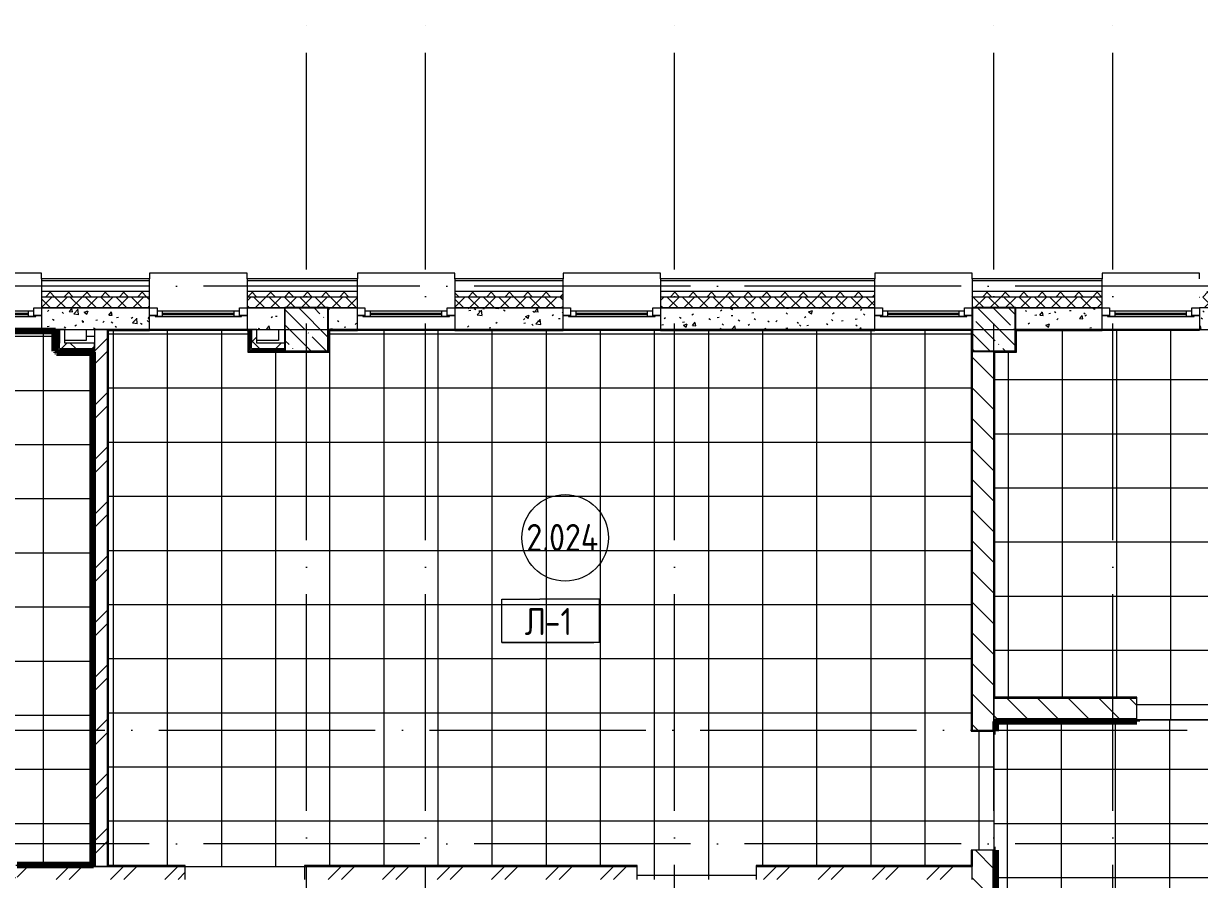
# Model space of a CAD drawing. Header units: millimetres. Extents: x 97 to 214665, y -4577 to 61202.
# Drawn here: x 172683 to 183548, y 53295 to 61202 of the extents above; entities that cross this region are included whole.
import ezdxf

# ---------------------------------------------------------------- set-up
doc = ezdxf.new("R2010")
doc.units = ezdxf.units.MM
doc.linetypes.add('ADSK_Линия сетки', pattern=[2500, 2000, -250, 0, -250])
for name, color, linetype, lineweight in [('A-AREA-____-IDEN', 2, 'Continuous', 20), ('A-FLOR-____-IDEN', 11, 'Continuous', 20), ('A-FLOR-____-OTLN', 192, 'Continuous', 9), ('A-FLOR-____-PATT', 8, 'Continuous', 9), ('A-GLAZ-____-MCUT', 151, 'Continuous', 9), ('A-GLAZ-____-OTLN', 151, 'Continuous', 9), ('A-WALL-____-MCUT', 113, 'Continuous', 9), ('A-WALL-____-PATT', 111, 'Continuous', 9), ('A-WALL-FNSH-MCUT', 113, 'Continuous', 9), ('I-WALL-____-OTLN', 2, 'Continuous', 9), ('S-COLS-____-MCUT', 52, 'Continuous', 9), ('S-COLS-____-OTLN', 52, 'Continuous', 9), ('S-GRID-____-OTLN', 1, 'Continuous', 9)]:
    doc.layers.add(name, color=color, linetype=linetype, lineweight=lineweight)
doc.styles.add('GOST Common', font='GOST_Common.ttf', dxfattribs={"width": 0.9, "height": 250})
pattern_1 = [(135, (0, 0), (-141.42136, -141.42136), [])]
pattern_2 = [(45, (0, 0), (-251.4472, 251.4472), []), (45, (0, 381), (-251.4472, 251.4472), [])]
pattern_3 = [(135, (0, 0), (-142.5612, -142.5612), []), (135, (142.56, 0), (-142.5612, -142.5612), [252.016, -50.403, 3.353, -47.05])]
pattern_4 = [(45, (0, 0), (-141.42136, 141.42136), []), (135, (0, 0), (-141.42136, -141.42136), [])]
pattern_5 = [(50, (0, 0), (364.3679, -31.8783), [38.1, -419.1]), (355, (0, 0), (-70.4859, 382.1133), [30.48, -335.28]), (100.451, (30.36, -2.66), (293.885, 350.2334), [32.38, -356.18]), (46.184, (0, 101.6), (542.1585, -84.0858), [57.15, -628.65]), (96.636, (45.2, 94.6), (474.8049, 494.8554), [48.57, -534.27]), (351.184, (0, 101.6), (474.8102, 494.85), [45.72, -502.92]), (21, (50.8, 76.2), (303.22847, -204.53046), [38.1, -419.1]), (326, (50.8, 76.2), (123.6039, 368.376), [30.48, -335.28]), (71.451, (76.07, 59.16), (426.8341, 163.8427), [32.38, -356.18]), (37.5, (0, 0), (6.17665, 169.11015), [16.764, -314.452, 16.764, -323.596, -336.55]), (37.5, (0, 0), (6.17665, 169.11015), [-671.576, 16.764, -319.786]), (7.5, (0, 0), (133.63888, 200.3615), [16.764, -177.292, 16.764, -306.832, -128.27]), (7.5, (0, 0), (133.63888, 200.3615), [-517.652, 16.764, -111.506]), (327.5, (-113.28, 0), (271.18182, -11.45836), [16.764, -110.236, 16.764, -379.476, -525.78]), (327.5, (-113.28, 0), (271.18182, -11.45836), [-523.24, 16.764, -509.016]), (317.5, (-164.08, 0), (296.2585, 50.85285), [16.764, -148.336, 16.764, -246.38, -373.38]), (317.5, (-164.08, 0), (296.2585, 50.85285), [-428.244, 16.764, -356.616])]

# ---------------------------------------------------------------- blocks, each defined once
blk = doc.blocks.new('Окно_СКБ_1Ст1 - 120_Окно_СКБ_1Ст_900_ОК6Л-29019250-О_АИ_ПП_4_200_Целиком')
at = {"layer": 'A-GLAZ-____-MCUT', "color": 90}
for p, q in [((-450, -195), (-450, -125)), ((-450, -125), (-380, -125)), ((-380, -195), (-450, -195)), ((-380, -195), (-400, -195)), ((-400, -195), (-400, -205)), ((-400, -205), (400, -205)), ((400, -205), (-400, -205)), ((-380, -125), (-380, -195)), ((380, -155), (-380, -155)), ((-380, -155), (-380, -195)), ((-330, -205), (-330, -155)), ((330, -205), (330, -155)), ((380, -195), (380, -125)), ((380, -125), (450, -125)), ((380, -195), (380, -155)), ((450, -195), (380, -195)), ((400, -195), (380, -195)), ((400, -205), (400, -195)), ((450, -125), (450, -195))]:
    blk.add_line(p, q, dxfattribs=at)
at = {"layer": 'A-GLAZ-____-MCUT', "color": 10, "lineweight": 5}
for p, q in [((-330, -175), (330, -175)), ((330, -185), (-330, -185))]:
    blk.add_line(p, q, dxfattribs=at)
at = {"layer": 'A-GLAZ-____-OTLN', "color": 10, "lineweight": 5}
for p, q in [((-450, -195), (-400, -195)), ((400, -195), (450, -195))]:
    blk.add_line(p, q, dxfattribs=at)
blk = doc.blocks.new('WNW_Отлив1 - Отлив_металлический 2-28596055-О_АИ_ПП_4_200_Целиком')
at = {"layer": 'A-GLAZ-____-OTLN', "color": 10, "lineweight": 5}
for p, q in [((450, 320), (-450, 320)), ((-450, 320), (-450, 270)), ((450, 270), (450, 320))]:
    blk.add_line(p, q, dxfattribs=at)
blk = doc.blocks.new('Окно_СКБ_1Ст1 - 120_Окно_СКБ_1Ст_900_ОК6Л-V38-О_АИ_ПП_4_200_Целиком')
at = {"layer": 'A-GLAZ-____-MCUT', "color": 90}
for p, q in [((-450, -195), (-450, -125)), ((-450, -125), (-380, -125)), ((-380, -195), (-450, -195)), ((-380, -195), (-400, -195)), ((-400, -195), (-400, -205)), ((-400, -205), (400, -205)), ((400, -205), (-400, -205)), ((-380, -125), (-380, -195)), ((380, -155), (-380, -155)), ((-380, -155), (-380, -195)), ((-330, -205), (-330, -155)), ((330, -205), (330, -155)), ((380, -195), (380, -125)), ((380, -125), (450, -125)), ((380, -195), (380, -155)), ((450, -195), (380, -195)), ((400, -195), (380, -195)), ((400, -205), (400, -195)), ((450, -125), (450, -195))]:
    blk.add_line(p, q, dxfattribs=at)
at = {"layer": 'A-GLAZ-____-MCUT', "color": 10, "lineweight": 5}
for p, q in [((-330, -175), (330, -175)), ((330, -185), (-330, -185))]:
    blk.add_line(p, q, dxfattribs=at)
at = {"layer": 'A-GLAZ-____-OTLN', "color": 10, "lineweight": 5}
for p, q in [((-450, -195), (-400, -195)), ((400, -195), (450, -195))]:
    blk.add_line(p, q, dxfattribs=at)
blk = doc.blocks.new('0083_СОШ675_АР_R22_rvt-1-О_АИ_ПП_4_200_Целиком')
at = {"layer": 'A-WALL-____-PATT', "lineweight": 5}
h = blk.add_hatch(dxfattribs=at)
h.set_pattern_fill('FP_7', color=10, style=0, pattern_type=2)
h.set_pattern_definition([(135, (0, 0), (-84.85281, -84.85281), []), (225, (0, 0), (84.85281, -84.85281), [])])
h.paths.add_polyline_path([(135475, 58675), (136350, 58675), (136350, 58725), (132380, 58725), (132380, 58675), (134509, 58675)])
h.paths.add_polyline_path([(131480, 58675), (131480, 58725), (130270, 58725), (130270, 58675), (130643, 58675)])
h.paths.add_polyline_path([(128711, 58675), (129370, 58675), (129370, 58725), (128150, 58725), (128150, 58675)])
h.paths.add_polyline_path([(125150, 58675), (125150, 58725), (123950, 58725), (123950, 58675), (124845, 58675)])
h.paths.add_polyline_path([(126050, 58675), (127250, 58675), (127250, 58725), (126050, 58725)])
h.paths.add_polyline_path([(121946, 58675), (123050, 58675), (123050, 58725), (121070, 58725), (121070, 58675)])
h.paths.add_polyline_path([(120170, 58675), (120170, 58725), (119170, 58725), (119170, 58675), (120014, 58675)])
h.paths.add_polyline_path([(118270, 58675), (118270, 58725), (117250, 58725), (117250, 58675), (118081, 58675)])
h.paths.add_polyline_path([(116350, 58675), (116350, 58725), (115350, 58725), (115350, 58675), (116148, 58675)])
h.paths.add_polyline_path([(114215, 58675), (114450, 58675), (114450, 58725), (113840, 58725), (113840, 58675)])
h = blk.add_hatch(dxfattribs=at)
h.set_pattern_fill('FP_21', color=10, style=0, pattern_type=2)
h.set_pattern_definition([(45, (0, 0), (-70.71068, 70.71068), []), (135, (0, 0), (-70.71068, -70.71068), [])])
h.paths.add_polyline_path([(136250, 58575), (136400, 58575), (136400, 58675), (132380, 58675), (132380, 58575), (136230, 58575)])
h.paths.add_polyline_path([(131480, 58575), (131480, 58675), (130270, 58675), (130270, 58575), (130643, 58575)])
h.paths.add_polyline_path([(127250, 58575), (127250, 58675), (126050, 58675), (126050, 58575)])
h.paths.add_polyline_path([(129370, 58575), (129370, 58675), (128150, 58675), (128150, 58575), (128711, 58575)])
h.paths.add_polyline_path([(124845, 58575), (125150, 58575), (125150, 58675), (123950, 58675), (123950, 58575)])
h.paths.add_polyline_path([(121946, 58575), (123050, 58575), (123050, 58675), (121070, 58675), (121070, 58575)])
h.paths.add_polyline_path([(120170, 58575), (120170, 58675), (119170, 58675), (119170, 58575), (120014, 58575)])
h.paths.add_polyline_path([(118270, 58575), (118270, 58675), (117250, 58675), (117250, 58575), (118081, 58575)])
h.paths.add_polyline_path([(114450, 58575), (114450, 58675), (113840, 58675), (113840, 58575), (114215, 58575)])
h.paths.add_polyline_path([(116148, 58575), (116350, 58575), (116350, 58675), (115350, 58675), (115350, 58575)])
h = blk.add_hatch(dxfattribs=at)
h.set_pattern_fill('FP_74', color=10, style=0, pattern_type=2)
h.set_pattern_definition(pattern_5)
h.paths.add_polyline_path([(117598, 58375), (117600, 58375), (117600, 58575), (117250, 58575), (117250, 58375)])
h.paths.add_polyline_path([(115665, 58375), (116350, 58375), (116350, 58575), (115350, 58575), (115350, 58375)])
h.paths.add_polyline_path([(114450, 58375), (114450, 58575), (114250, 58575), (114250, 58375)])
h = blk.add_hatch(dxfattribs=at)
h.set_pattern_fill('FP_74', color=10, style=0, pattern_type=2)
h.set_pattern_definition(pattern_5)
h.paths.add_polyline_path([(123050, 58375), (123050, 58575), (121070, 58575), (121070, 58375), (121946, 58375)])
h.paths.add_polyline_path([(120170, 58375), (120170, 58575), (119170, 58575), (119170, 58375), (120014, 58375)])
h.paths.add_polyline_path([(118000, 58375), (118270, 58375), (118270, 58575), (118000, 58575), (118000, 58462)])
h = blk.add_hatch(dxfattribs=at)
h.set_pattern_fill('FP_74', color=10, style=0, pattern_type=2)
h.set_pattern_definition(pattern_5)
h.paths.add_polyline_path([(128970, 58375), (128970, 58575), (128150, 58575), (128150, 58375), (128711, 58375)])
h.paths.add_polyline_path([(127250, 58375), (127250, 58575), (126050, 58575), (126050, 58375)])
h.paths.add_polyline_path([(125150, 58375), (125150, 58575), (124350, 58575), (124350, 58375), (124845, 58375)])
h = blk.add_hatch(dxfattribs=at)
h.set_pattern_fill('FP_11', color=10, style=0, pattern_type=2)
h.set_pattern_definition(pattern_2)
h.paths.add_polyline_path([(115961, 53415), (115961, 58375), (115841, 58375), (115841, 53415)])
h = blk.add_hatch(dxfattribs=at)
h.set_pattern_fill('FP_20', color=252, style=0, pattern_type=2)
h.set_pattern_definition(pattern_4)
h.paths.add_polyline_path([(117292, 58250), (117342, 58250), (117342, 58375), (117292, 58375)])
h = blk.add_hatch(dxfattribs=at)
h.set_pattern_fill('FP_20', color=252, style=0, pattern_type=2)
h.set_pattern_definition(pattern_4)
h.paths.add_polyline_path([(115841, 58200), (115841, 58250), (115517, 58250), (115517, 58200), (115665, 58200)])
h = blk.add_hatch(dxfattribs=at)
h.set_pattern_fill('FP_20', color=252, style=0, pattern_type=2)
h.set_pattern_definition(pattern_4)
h.paths.add_polyline_path([(117292, 58200), (117600, 58200), (117600, 58250), (117292, 58250)])
h = blk.add_hatch(dxfattribs=at)
h.set_pattern_fill('FP_8', color=10, style=0, pattern_type=2)
h.set_pattern_definition(pattern_1)
h.paths.add_polyline_path([(123950, 49250), (124150, 49250), (124150, 51475), (123950, 51475), (123950, 50510)])
h.paths.add_polyline_path([(123950, 51875), (124150, 51875), (124150, 53565), (123950, 53565), (123950, 51956)])
h.paths.add_polyline_path([(124150, 54665), (124150, 58175), (123950, 58175), (123950, 54665)])
h = blk.add_hatch(dxfattribs=at)
h.set_pattern_fill('FP_8', color=10, style=0, pattern_type=2)
h.set_pattern_definition(pattern_1)
h.paths.add_polyline_path([(126921, 54770), (127121, 54770), (127121, 54965), (127116, 54965), (127116, 54970), (126571, 54970), (126571, 54770)])
h.paths.add_polyline_path([(125471, 54770), (125471, 54970), (124150, 54970), (124150, 54770)])
h = blk.add_hatch(dxfattribs=at)
h.set_pattern_fill('FP_11', color=10, style=0, pattern_type=2)
h.set_pattern_definition(pattern_2)
h.paths.add_polyline_path([(115245, 49250), (115245, 53415), (115125, 53415), (115125, 49250), (115182, 49250)])
h = blk.add_hatch(dxfattribs=at)
h.set_pattern_fill('FP_11', color=10, style=0, pattern_type=2)
h.set_pattern_definition(pattern_2)
h.paths.add_polyline_path([(123879, 53295), (123950, 53295), (123950, 53415), (121955, 53415), (121955, 53295)])
h.paths.add_polyline_path([(118000, 53295), (120855, 53295), (120855, 53415), (117780, 53415), (117780, 53295), (117880, 53295)])
h.paths.add_polyline_path([(116680, 53295), (116680, 53415), (115245, 53415), (115245, 53295), (116148, 53295)])
at = {"layer": 'S-COLS-____-OTLN', "lineweight": 5}
h = blk.add_hatch(dxfattribs=at)
h.set_pattern_fill('FP_31', color=256, style=0, pattern_type=2)
h.set_pattern_definition(pattern_3)
h.paths.add_polyline_path([(117600, 58175), (117995, 58175), (117995, 58180), (118000, 58180), (118000, 58575), (117600, 58575), (117600, 58375)])
h = blk.add_hatch(dxfattribs=at)
h.set_pattern_fill('FP_31', color=256, style=0, pattern_type=2)
h.set_pattern_definition(pattern_3)
h.paths.add_polyline_path([(123950, 58175), (124345, 58175), (124345, 58180), (124350, 58180), (124350, 58575), (123950, 58575), (123950, 58462)])
at = {"layer": 'A-FLOR-____-OTLN', "color": 90}
for p, q in [((117542, 58375), (117542, 58275)), ((117542, 58275), (117342, 58275))]:
    blk.add_line(p, q, dxfattribs=at)
at = {"layer": 'A-WALL-____-MCUT', "color": 90}
for p, q in [((115350, 58825), (115350, 58725)), ((116350, 58725), (116350, 58825)), ((117250, 58825), (117250, 58725)), ((118270, 58725), (118270, 58825)), ((119170, 58825), (119170, 58725)), ((120170, 58725), (120170, 58825)), ((121070, 58825), (121070, 58725)), ((123050, 58725), (123050, 58825)), ((123950, 58825), (123950, 58725)), ((125150, 58725), (125150, 58825)), ((115350, 58675), (115350, 58575)), ((116350, 58575), (116350, 58675)), ((117250, 58675), (117250, 58575)), ((118270, 58575), (118270, 58675)), ((119170, 58675), (119170, 58575)), ((120170, 58575), (120170, 58675)), ((121070, 58675), (121070, 58575)), ((123050, 58575), (123050, 58675)), ((123950, 58675), (123950, 58575)), ((125150, 58575), (125150, 58675)), ((115350, 58575), (116350, 58575)), ((117250, 58575), (118270, 58575)), ((119170, 58575), (120170, 58575)), ((121070, 58575), (123050, 58575)), ((123950, 58575), (125150, 58575))]:
    blk.add_line(p, q, dxfattribs=at)
at = {"layer": 'A-WALL-____-MCUT', "color": 10, "lineweight": 5}
for p, q in [((116350, 58825), (115350, 58825)), ((118270, 58825), (117250, 58825)), ((120170, 58825), (119170, 58825)), ((123050, 58825), (121070, 58825)), ((125150, 58825), (123950, 58825)), ((117600, 58375), (117600, 58575)), ((115504, 58375), (115504, 58250)), ((117279, 58375), (117279, 58250)), ((115504, 58200), (115504, 58250)), ((117279, 58200), (117279, 58250)), ((115504, 58187), (115504, 58200)), ((115504, 58187), (115841, 58187)), ((117279, 58187), (117279, 58200)), ((117279, 58187), (117600, 58187)), ((123950, 53295), (123950, 53415))]:
    blk.add_line(p, q, dxfattribs=at)
at = {"layer": 'A-WALL-____-MCUT', "color": 50, "lineweight": 13}
for p, q in [((115350, 58725), (115350, 58675)), ((116350, 58725), (115350, 58725)), ((116350, 58675), (115350, 58675)), ((116350, 58675), (116350, 58725)), ((117250, 58725), (117250, 58675)), ((118270, 58725), (117250, 58725)), ((118270, 58675), (117250, 58675)), ((118270, 58675), (118270, 58725)), ((119170, 58725), (119170, 58675)), ((120170, 58725), (119170, 58725)), ((120170, 58675), (119170, 58675)), ((120170, 58675), (120170, 58725)), ((121070, 58725), (121070, 58675)), ((123050, 58725), (121070, 58725)), ((123050, 58675), (121070, 58675)), ((123050, 58675), (123050, 58725)), ((123950, 58725), (123950, 58675)), ((125150, 58725), (123950, 58725)), ((125150, 58675), (123950, 58675)), ((125150, 58675), (125150, 58725)), ((116350, 58575), (115350, 58575)), ((115350, 58575), (115350, 58375)), ((116350, 58375), (116350, 58575)), ((117600, 58575), (117250, 58575)), ((117250, 58575), (117250, 58375)), ((118270, 58575), (118000, 58575)), ((118000, 58575), (118000, 58375)), ((118270, 58375), (118270, 58575)), ((120170, 58575), (119170, 58575)), ((119170, 58575), (119170, 58375)), ((120170, 58375), (120170, 58575)), ((123050, 58575), (121070, 58575)), ((121070, 58575), (121070, 58375)), ((123050, 58375), (123050, 58575)), ((125150, 58575), (124350, 58575)), ((124350, 58575), (124350, 58375)), ((125150, 58375), (125150, 58575)), ((127250, 58575), (126050, 58575)), ((126050, 58575), (126050, 58375)), ((115350, 58375), (116350, 58375)), ((115567, 58375), (115517, 58375)), ((115517, 58375), (115517, 58250)), ((115567, 58250), (115567, 58375)), ((115961, 58375), (115841, 58375)), ((115841, 58375), (115841, 53415)), ((115961, 53415), (115961, 58375)), ((117250, 58375), (117600, 58375)), ((117342, 58375), (117292, 58375)), ((117292, 58375), (117292, 58250)), ((117342, 58250), (117342, 58375)), ((118000, 58375), (118270, 58375)), ((119170, 58375), (120170, 58375)), ((121070, 58375), (123050, 58375)), ((124350, 58375), (125150, 58375)), ((126050, 58375), (127250, 58375)), ((115517, 58200), (115517, 58250)), ((115841, 58250), (115567, 58250)), ((115841, 58200), (115841, 58250)), ((117292, 58200), (117292, 58250)), ((117600, 58250), (117342, 58250)), ((117600, 58200), (117600, 58250)), ((115517, 58200), (115841, 58200)), ((117292, 58200), (117600, 58200)), ((124150, 58175), (123950, 58175)), ((123950, 58175), (123950, 54665)), ((124150, 54665), (124150, 58175)), ((125471, 54970), (124150, 54970)), ((124150, 54970), (124150, 54770)), ((125471, 54770), (125471, 54970)), ((124150, 54770), (125471, 54770)), ((123950, 54665), (124150, 54665)), ((124150, 53565), (123950, 53565)), ((123950, 53565), (123950, 53415)), ((124150, 51875), (124150, 53565)), ((115245, 53415), (115125, 53415)), ((116680, 53415), (115245, 53415)), ((115841, 53415), (115961, 53415)), ((116680, 53295), (116680, 53415)), ((120855, 53415), (117780, 53415)), ((117780, 53415), (117780, 53295)), ((120855, 53295), (120855, 53415)), ((123950, 53415), (121955, 53415)), ((121955, 53415), (121955, 53295))]:
    blk.add_line(p, q, dxfattribs=at)
at = {"layer": 'A-WALL-FNSH-MCUT', "color": 90}
for p, q in [((116350, 58845), (115350, 58845)), ((115350, 58845), (115350, 58825)), ((116350, 58825), (116350, 58845)), ((118270, 58845), (117250, 58845)), ((117250, 58845), (117250, 58825)), ((118270, 58825), (118270, 58845)), ((120170, 58845), (119170, 58845)), ((119170, 58845), (119170, 58825)), ((120170, 58825), (120170, 58845)), ((123050, 58845), (121070, 58845)), ((121070, 58845), (121070, 58825)), ((123050, 58825), (123050, 58845)), ((125150, 58845), (123950, 58845)), ((123950, 58845), (123950, 58825)), ((125150, 58825), (125150, 58845)), ((115504, 58375), (115492, 58375)), ((115492, 58375), (115492, 58250)), ((115517, 58375), (115504, 58375)), ((117279, 58375), (117267, 58375)), ((117267, 58375), (117267, 58250)), ((117292, 58375), (117279, 58375)), ((115492, 58250), (115492, 58200)), ((117267, 58250), (117267, 58200)), ((115492, 58200), (115492, 58187)), ((115492, 58187), (115492, 58175)), ((115492, 58175), (115841, 58175)), ((115841, 58187), (115841, 58200)), ((115841, 58175), (115841, 58187)), ((117267, 58200), (117267, 58187)), ((117267, 58187), (117267, 58180)), ((117272, 58175), (117600, 58175)), ((117600, 58187), (117600, 58200)), ((117600, 58175), (117600, 58187))]:
    blk.add_line(p, q, dxfattribs=at)
at = {"layer": 'I-WALL-____-OTLN', "color": 90}
for p, q in [((115350, 58375), (114450, 58375)), ((117250, 58375), (116350, 58375)), ((119170, 58375), (118270, 58375)), ((121070, 58375), (120170, 58375)), ((123950, 58375), (123050, 58375)), ((126050, 58375), (125150, 58375))]:
    blk.add_line(p, q, dxfattribs=at)
at = {"layer": 'S-COLS-____-MCUT', "color": 130, "lineweight": 25}
for p, q in [((118000, 58575), (117600, 58575)), ((118000, 58180), (118000, 58575)), ((124350, 58575), (123950, 58575)), ((123950, 58575), (123950, 58175)), ((124350, 58180), (124350, 58575)), ((117600, 58375), (117600, 58175)), ((117600, 58175), (117995, 58175)), ((123950, 58175), (124345, 58175))]:
    blk.add_line(p, q, dxfattribs=at)
at = {"layer": 'S-COLS-____-OTLN', "color": 90}
blk.add_line((117600, 58575), (117600, 58375), dxfattribs=at)
at = {"layer": 'A-GLAZ-____-OTLN', "color": 90, "lineweight": 9}
for name, p in [('WNW_Отлив1 - Отлив_металлический 2-28596055-О_АИ_ПП_4_200_Целиком', (114900, 58575)), ('WNW_Отлив1 - Отлив_металлический 2-28596055-О_АИ_ПП_4_200_Целиком', (116800, 58575)), ('WNW_Отлив1 - Отлив_металлический 2-28596055-О_АИ_ПП_4_200_Целиком', (118720, 58575)), ('WNW_Отлив1 - Отлив_металлический 2-28596055-О_АИ_ПП_4_200_Целиком', (120620, 58575)), ('WNW_Отлив1 - Отлив_металлический 2-28596055-О_АИ_ПП_4_200_Целиком', (123500, 58575)), ('WNW_Отлив1 - Отлив_металлический 2-28596055-О_АИ_ПП_4_200_Целиком', (125600, 58575)), ('Окно_СКБ_1Ст1 - 120_Окно_СКБ_1Ст_900_ОК6Л-29019250-О_АИ_ПП_4_200_Целиком', (114900, 58700)), ('Окно_СКБ_1Ст1 - 120_Окно_СКБ_1Ст_900_ОК6Л-29019250-О_АИ_ПП_4_200_Целиком', (116800, 58700)), ('Окно_СКБ_1Ст1 - 120_Окно_СКБ_1Ст_900_ОК6Л-29019250-О_АИ_ПП_4_200_Целиком', (118720, 58700)), ('Окно_СКБ_1Ст1 - 120_Окно_СКБ_1Ст_900_ОК6Л-29019250-О_АИ_ПП_4_200_Целиком', (120620, 58700)), ('Окно_СКБ_1Ст1 - 120_Окно_СКБ_1Ст_900_ОК6Л-29019250-О_АИ_ПП_4_200_Целиком', (123500, 58700)), ('Окно_СКБ_1Ст1 - 120_Окно_СКБ_1Ст_900_ОК6Л-V38-О_АИ_ПП_4_200_Целиком', (125600, 58700))]:
    blk.add_blockref(name, p, dxfattribs=at)
blk = doc.blocks.new('BSC_Колонна _Прямоугольная - ПР-1_Профиль торцевой для плитки-3477160-О_АИ_ПП_4_200_Целиком')
at = {"layer": 'S-COLS-____-MCUT'}
for p, q in [((5, 5), (-5, 5)), ((-5, 5), (-5, -5)), ((5, -5), (5, 5)), ((-5, -5), (5, -5))]:
    blk.add_line(p, q, dxfattribs=at)
blk = doc.blocks.new('ADSK_Марка_Перекрытие - Типоразмер_ADSK_Марка-158127-О_АИ_ПП_4_200_Целиком')
at = {"layer": 'A-FLOR-____-IDEN'}
for p, q in [((-4.5, 4), (-1, 4)), ((-4.5, 0), (-4.5, 4)), ((4.5, 4), (-1, 4)), ((4.5, 0), (4.5, 4)), ((4.5, 0), (-4.5, 0)), ((-4.5, 0), (4, 0))]:
    blk.add_line(p, q, dxfattribs=at)
blk = doc.blocks.new('ADSK_Марка_Помещение_ОдноЗначение - Номер-159740-О_АИ_ПП_4_200_Целиком')
at = {"layer": 'A-AREA-____-IDEN'}
blk.add_circle((0, 0), 4, dxfattribs=at)

msp = doc.modelspace()

# ---------------------------------------------------------------- hatches: boundary and pattern name
at = {"layer": 'A-FLOR-____-PATT'}
h = msp.add_hatch(dxfattribs=at)
h.set_pattern_fill('FP_208', color=256, style=0, pattern_type=2)
h.set_pattern_definition([(270, (169868.6, 53812.5), (500, 3e-14), []), (0, (169868.6, 53812.5), (0, 500), [])])
h.paths.add_polyline_path([(168283.16026, 49265.000586), (168283.16026, 51795), (168288.16026, 51796.153846), (168288.16026, 51805), (168298.16026, 51805), (168298.16026, 51810), (170883.114412, 51810), (170883.114412, 51874.999414), (170888.114412, 51874.999414), (170888.114412, 51884.999414), (170898.114412, 51884.999414), (170899.066756, 51889.999414), (171298.114412, 51889.999414), (171297.161994, 58159.999414), (170898.114412, 58159.999414), (170898.114412, 58164.999414), (170888.114412, 58164.999414), (170888.114412, 58174.999414), (170883.114412, 58175.051932), (170883.114412, 58359.821), (169588.114412, 58359.821), (169588.114412, 58179.587331), (169583.114412, 58179.552709), (169583.114412, 58169.587331), (169573.114412, 58169.587331), (169573.114412, 58164.587331), (169223.114412, 58164.587331), (169223.114412, 58169.587331), (169213.114412, 58169.855542), (169213.114412, 58179.587331), (169208.114412, 58179.954104), (169208.114412, 58360.000586), (167373.185244, 58360.000586), (167373.185244, 58224.820999), (166773.185244, 58224.820999), (166773.185244, 58360.000586), (166613.11446, 58360.000586), (166612.709603, 57674.999487), (166598.117904, 57674.999414), (166598.116151, 57624.999414), (166398.121121, 57624.999414), (166398.121121, 55624.999414), (166598.121121, 55624.999414), (166598.160222, 55574.999414), (166613.128461, 55574.999489), (166613.160185, 49265.000586), (167848.192544, 49265.000586)])
h.paths.add_polyline_path([(172608.114412, 51810), (172608.114412, 53414.999414), (172613.114412, 53414.999414), (172613.114412, 53424.999414), (172623.114412, 53424.999414), (172623.20758, 53429.999414), (173324.113916, 53429.999414), (173324.113916, 58159.999414), (172988.09249, 58159.999414), (172988.09249, 58164.999414), (172978.09249, 58164.999414), (172978.09249, 58174.999414), (172973.09249, 58174.999414), (172973.09249, 58359.999414), (171763.09249, 58359.999414), (171763.09249, 58174.999414), (171758.09249, 58174.999414), (171758.09249, 58164.999414), (171748.09249, 58164.999414), (171748.09249, 58159.999414), (171348.09249, 58159.999414), (171348.114412, 51889.999414), (171748.09249, 51889.999414), (171748.114412, 51884.999414), (171758.09249, 51884.999414), (171758.09249, 51874.999414), (171763.09249, 51875), (171763.09249, 51810), (172459.0466, 51810)])
h.paths.add_polyline_path([(172988.09249, 58174.999414), (172990.022244, 58174.999414), (172990.022244, 58374.999414), (172988.09249, 58374.999414), (172988.09249, 58187.499414)])
h.paths.add_polyline_path([(173339.113916, 58249.999414), (173339.113471, 58374.999414), (173263.114412, 58374.999414), (173263.114412, 58275.000586), (173065.022244, 58274.990194), (173065.022244, 58249.999414), (173324.113916, 58249.999414)])
h = msp.add_hatch(dxfattribs=at)
h.set_pattern_fill('FP_185', color=256, style=0, pattern_type=2)
h.set_pattern_definition([(0, (177513.6, 55835), (0, 500), []), (90, (177513.6, 55835), (-500, 3e-14), [])])
h.paths.add_polyline_path([(179453.114412, 53294.999941), (179453.114412, 53424.999414), (181438.09249, 53424.999414), (181438.09249, 53565.000586), (181448.09249, 53564.999502), (181448.113916, 53565.001113), (181648.113916, 53565.001113), (181648.113821, 54665.000586), (181448.113916, 54665.000586), (181448.09249, 54665.000586), (181438.09249, 54665.000586), (181438.09249, 58364.999414), (175508.09249, 58364.999414), (175508.09249, 58164.999414), (174754.989418, 58164.999414), (174754.989418, 58364.999473), (173469.113916, 58364.999473), (173469.113916, 53424.999414), (174178.114998, 53424.999414), (174178.121301, 53414.999941), (175278.114998, 53414.999941), (175278.114998, 53424.999414), (178353.114412, 53424.999414), (178353.264365, 53294.999941), (179444.43109, 53294.999941)])
h = msp.add_hatch(dxfattribs=at)
h.set_pattern_fill('FP_187', color=256, style=0, pattern_type=2)
h.set_pattern_definition([(0, (187783.1, 55412.5), (0, 500), []), (90, (187783.1, 55412.5), (-500, 3e-14), [])])
h.paths.add_polyline_path([(187838.093662, 52459.999414), (187838.093662, 56174.999414), (188478.114412, 56174.999414), (188478.114412, 56165.001699), (189578.114412, 56165.001699), (189578.114412, 56174.999414), (190890.114412, 56174.999414), (190890.114412, 56165.001699), (191990.114412, 56165.001699), (191990.114412, 56174.999414), (193986.614412, 56174.999414), (193986.614412, 58364.999414), (192673.114412, 58364.999414), (192673.114412, 58164.999414), (192303.114412, 58164.999414), (192303.114412, 58364.999414), (191088.09249, 58364.999414), (191088.09249, 58164.999414), (190668.09249, 58164.999414), (190668.09249, 58365.000586), (188518.114412, 58365.000586), (188518.114412, 58164.999414), (188148.114412, 58164.999414), (188148.114412, 58365.000586), (186878.09249, 58365.000586), (186878.09249, 58164.999414), (186123.114412, 58164.999414), (186123.114412, 58364.999414), (181858.09249, 58364.999414), (181858.09249, 58164.999414), (181658.113916, 58164.999414), (181658.113916, 54980.000586), (182968.859452, 54980.000586), (182968.928275, 54770.001113), (184068.859452, 54770.001113), (184068.859452, 54980.000586), (184629.093076, 54980.000586), (184629.093076, 52459.999414), (187835.280849, 52459.999414)])
h = msp.add_hatch(dxfattribs=at)
h.set_pattern_fill('FP_210', color=256, style=0, pattern_type=2)
h.set_pattern_definition([(270, (182273.14, 45312.5), (500, 3e-14), []), (0, (182273.14, 45312.5), (0, 500), [])])
h.paths.add_polyline_path([(173646.311817, 35775), (175093.714412, 35775), (175093.714412, 35790), (175873.138924, 35790), (175873.138924, 36424.940333), (175878.138924, 36424.940333), (175878.138924, 36434.940333), (175888.138924, 36434.940333), (175888.138924, 36439.940333), (176183.114412, 36439.940333), (176183.114412, 45325), (176188.114412, 45325.898819), (176188.114412, 45335), (176198.114412, 45335), (176198.139735, 45340), (176598.103451, 45340), (176598.114412, 45325), (181948.103451, 45325), (181948.103451, 45340), (182458.09249, 45340), (182458.09249, 45325), (187948.09249, 45325), (187948.09249, 45340), (188458.114412, 45340), (188458.114412, 45325), (191893.114412, 45325), (191893.114412, 46064.957463), (191933.114412, 46064.957463), (191933.114412, 45325), (193653.09249, 45325), (193653.09249, 46064.957463), (193693.09249, 46064.957463), (193693.09249, 45325), (193798.114412, 45325.275327), (193798.114412, 45340), (197733.114412, 45340), (197733.114412, 45814.999414), (197948.114412, 45814.999414), (197948.114412, 48014.999414), (197733.114412, 48014.999414), (197733.114412, 48470.500586), (196478.114412, 48470.500586), (196478.114412, 48485.500586), (195808.114412, 48485.500586), (195808.114412, 48470.500586), (195298.114412, 48470.500586), (195298.114412, 48485.500586), (194628.114412, 48485.500586), (194628.114412, 48470.500586), (193998.09249, 48470.500586), (193998.09249, 48475.500586), (193988.09249, 48475.500586), (193988.09249, 48485.500586), (193983.09249, 48485.857717), (193983.09249, 49032.499414), (191600.496297, 49032.499414), (191600.496297, 49047.499414), (191575.496297, 49047.499414), (191575.496297, 49247.499414), (190525.496297, 49247.499414), (190525.496297, 49047.499414), (190500.496297, 49047.499414), (190500.496297, 49032.499414), (188812.239102, 49032.499414), (188812.239102, 49047.499414), (187712.239102, 49047.499414), (187712.239102, 49032.499414), (186648.093662, 49032.499414), (186648.093662, 49247.499414), (185548.093662, 49247.499414), (185548.093662, 49032.499414), (184419.093076, 49032.499414), (184418.483784, 49037.499414), (184409.093076, 49037.499414), (184409.093076, 49047.499414), (184404.093076, 49047.512953), (184404.093076, 54755.000586), (184068.859452, 54755.000586), (184068.859452, 54770.000586), (182968.859452, 54770.000586), (182968.859452, 54755.000586), (181663.113916, 54755.000586), (181663.113916, 54665.000586), (181648.113916, 54665.000586), (181648.113916, 53565.000586), (181663.113916, 53565.000586), (181663.113916, 51889.999414), (181848.09249, 51889.999414), (181848.09249, 51884.999414), (181858.09249, 51884.999414), (181858.09249, 51874.999414), (181863.09249, 51874.999414), (181863.09249, 51475), (181858.09249, 51474.999414), (181858.09249, 51464.999414), (181848.09249, 51464.999414), (181848.09249, 51459.999414), (181663.113916, 51459.999414), (181663.113916, 49050.000586), (181658.113916, 49049.99156), (181658.113916, 49040.000586), (181648.113916, 49040.000586), (181648.113916, 49035.000586), (178105.383412, 49035.000586), (178105.383412, 49030.000586), (177603.733412, 49030.000586), (177603.733412, 49035.000586), (171833.536259, 49035.000586), (171833.536259, 49050.000586), (171758.536259, 49050.000586), (171758.536259, 49250.000586), (171488.114412, 49250.000586), (171488.114412, 49050.000586), (171348.09249, 49050.000586), (171348.114412, 45739.999414), (171748.09249, 45739.999414), (171748.123972, 45734.999414), (171758.09249, 45734.999414), (171758.09249, 45724.999414), (171763.09249, 45724.999414), (171763.09249, 45324.97645), (171758.09249, 45324.97637), (171758.09249, 45314.97637), (171748.09249, 45314.97637), (171748.09249, 45309.97637), (171348.09249, 45309.97637), (171348.114412, 40185), (171758.09249, 40185), (171758.09249, 39764.999414), (171348.09249, 39764.999414), (171348.114412, 35990), (171748.138924, 35990), (171748.138924, 35985), (171758.138924, 35985), (171758.138924, 35975), (171763.138924, 35974.274211), (171763.138924, 35790), (172993.714412, 35790), (172993.714412, 35775)])
h.paths.add_polyline_path([(170883.114412, 35790), (170883.114412, 35974.999414), (170888.114412, 35975), (170888.114412, 35985), (170898.114412, 35985), (170898.114412, 35990), (171298.114412, 35990), (171298.114412, 39764.999414), (170888.114412, 39764.999414), (170888.114412, 40185), (171298.114412, 40185), (171298.114412, 45309.97637), (170898.114412, 45309.97637), (170898.114412, 45314.97637), (170888.114412, 45314.97637), (170888.114412, 45324.97637), (170883.114412, 45324.999414), (170883.114412, 45724.999414), (170888.114412, 45724.999414), (170888.114412, 45734.999414), (170898.114412, 45734.999414), (170898.114412, 45739.999414), (171298.114412, 45739.999414), (171298.114412, 49050.000586), (170733.536259, 49050.000586), (170733.536259, 49035.000586), (166613.16026, 49035.000586), (166613.16026, 48224.999414), (166598.16026, 48224.999414), (166598.16026, 46024.999414), (166613.16026, 46024.999414), (166613.16026, 39775), (166608.16026, 39775), (166608.16026, 39765), (166598.16026, 39765), (166598.114412, 39760), (166533.16026, 39760), (166533.16026, 39615), (166318.16026, 39615), (166318.16026, 36915), (166533.16026, 36915), (166533.16026, 36760.075144), (168088.114998, 36760.075144), (168088.114998, 36755.075144), (168098.114998, 36755.075144), (168098.114998, 36745.075144), (168103.114998, 36744.930445), (168103.114998, 35790), (169780.898969, 35790)])
at = {"layer": 'A-WALL-____-PATT'}
h = msp.add_hatch(color=7, dxfattribs=at)
h.paths.add_polyline_path([(172988.09249, 58364.999414), (172988.09249, 58374.999414), (172848.114412, 58374.999414), (172848.114412, 58364.999414), (172978.09249, 58364.999414)])
h.paths.add_polyline_path([(171948.114412, 58364.999414), (171948.114412, 58374.999414), (171758.09249, 58374.999414), (171758.09249, 58364.999414)])
for points in [[(172988.09249, 58164.999414), (172988.09249, 58364.999414), (172978.09249, 58364.999414), (172978.09249, 58164.999414)], [(173469.113916, 53424.999414), (173469.113916, 58364.999473), (173459.113916, 58364.999473), (173459.113916, 53424.999414)], [(174764.989418, 58164.999414), (174764.989418, 58169.999414), (174759.989418, 58169.999414), (174759.989418, 58179.999414), (174764.989418, 58179.999414), (174764.989418, 58364.999473), (174754.989418, 58364.999473), (174754.989418, 58164.999414), (174759.989418, 58164.999414)], [(175508.09249, 58174.999414), (175508.09249, 58374.999414), (175498.09249, 58374.999414), (175498.355648, 58179.999414), (175503.09249, 58179.999414), (175503.09249, 58174.999414)], [(181858.09249, 58174.999414), (181858.09249, 58374.999414), (181848.09249, 58374.999414), (181848.355648, 58179.999414), (181853.09249, 58179.999414), (181853.09249, 58174.999414)], [(173329.113916, 58164.999414), (173339.113916, 58164.999414), (173339.113916, 58174.999414), (172988.09249, 58174.999414), (172988.09249, 58164.999414), (173163.135211, 58164.999414)], [(173339.113916, 53414.999414), (173339.113916, 58164.999414), (173329.113916, 58164.999414), (173329.113916, 53414.999414)], [(174764.989418, 58164.999414), (175508.09249, 58164.999414), (175508.09249, 58174.999414), (175503.09249, 58174.999414), (175503.09249, 58169.999414), (175493.09249, 58169.999414), (175493.09249, 58174.999414), (174769.989418, 58174.999414), (174769.989418, 58169.999414), (174764.989418, 58169.999414)], [(181648.113916, 58164.999414), (181858.09249, 58164.999414), (181858.09249, 58174.999414), (181853.09249, 58174.999414), (181853.09249, 58169.999414), (181843.09249, 58169.999414), (181843.09249, 58174.999414), (181648.113916, 58174.999414)], [(181658.113916, 54980.000586), (181658.113916, 58164.999414), (181648.113916, 58164.999414), (181648.113916, 54980.000586)], [(172623.114412, 53414.999414), (173329.113916, 53414.999414), (173329.113916, 53424.999414), (172613.114412, 53424.999414), (172613.114412, 53414.999414)]]:
    msp.add_hatch(color=7, dxfattribs=at).paths.add_polyline_path(points)
h = msp.add_hatch(color=7, dxfattribs=at)
h.paths.add_polyline_path([(174754.989418, 58364.999473), (174764.989418, 58364.999473), (174764.989418, 58374.999473), (174748.114412, 58374.999473), (174748.114412, 58364.999473)])
h.paths.add_polyline_path([(173459.113916, 58364.999473), (173848.114412, 58364.999473), (173848.114412, 58374.999473), (173459.113916, 58374.999473)])
h = msp.add_hatch(color=7, dxfattribs=at)
h.paths.add_polyline_path([(180548.09249, 58364.999414), (180548.09249, 58374.999414), (178568.114412, 58374.999414), (178568.114412, 58364.999414), (179444.43109, 58364.999414)])
h.paths.add_polyline_path([(177668.114412, 58364.999414), (177668.114412, 58374.999414), (176668.114998, 58374.999414), (176668.114998, 58364.999414), (177511.724666, 58364.999414)])
h.paths.add_polyline_path([(175768.114998, 58364.999414), (175768.114998, 58374.999414), (175508.09249, 58374.999414), (175508.09249, 58364.999414), (175579.018241, 58364.999414)])
h = msp.add_hatch(color=7, dxfattribs=at)
h.paths.add_polyline_path([(181448.09249, 53414.999414), (181448.09249, 53565.000586), (181438.09249, 53565.000586), (181438.09249, 53414.999414)])
h.paths.add_polyline_path([(181448.09249, 54665.000586), (181448.09249, 58364.999414), (181438.09249, 58364.999414), (181438.09249, 54665.000586)])
h = msp.add_hatch(color=7, dxfattribs=at)
h.paths.add_polyline_path([(186123.114412, 58364.999414), (186133.114412, 58364.999414), (186133.114412, 58374.999414), (185648.114403, 58374.999414), (185648.114403, 58364.999414), (185725.726969, 58364.999414)])
h.paths.add_polyline_path([(183548.113916, 58364.999414), (184748.114403, 58364.999414), (184748.114403, 58374.999414), (183548.113916, 58374.999414)])
h.paths.add_polyline_path([(182343.490726, 58364.999414), (182648.113916, 58364.999414), (182648.113916, 58374.999414), (181858.09249, 58374.999414), (181858.09249, 58364.999414)])
h = msp.add_hatch(color=7, dxfattribs=at)
h.paths.add_polyline_path([(184614.093076, 54970.000586), (184614.093076, 54975.000586), (184619.093076, 54975.000586), (184619.093076, 54980.000586), (184068.859452, 54980.000586), (184068.859452, 54970.000586)])
h.paths.add_polyline_path([(182968.859452, 54970.000586), (182968.859452, 54980.000586), (181648.113916, 54980.000586), (181648.113916, 54970.000586)])
h = msp.add_hatch(color=7, dxfattribs=at)
h.paths.add_polyline_path([(181658.113916, 51884.999414), (181658.113916, 53565.000586), (181648.113916, 53565.000586), (181648.113916, 51884.999414)])
h.paths.add_polyline_path([(181648.113916, 54665.000586), (181658.113916, 54665.000586), (181658.113916, 54770.000586), (181648.113916, 54770.000586)])
h = msp.add_hatch(color=7, dxfattribs=at)
h.paths.add_polyline_path([(184409.093076, 54760.000586), (184419.093076, 54760.000586), (184419.093076, 54770.000586), (184068.859452, 54770.000586), (184068.859452, 54760.000586)])
h.paths.add_polyline_path([(182968.859452, 54760.000586), (182968.859452, 54770.000586), (181658.113916, 54770.000586), (181658.113916, 54760.000586)])
h = msp.add_hatch(color=7, dxfattribs=at)
h.paths.add_polyline_path([(181438.09249, 53414.999414), (181438.09249, 53424.999414), (179453.114412, 53424.999414), (179453.114412, 53414.999414), (181377.137514, 53414.999414)])
h.paths.add_polyline_path([(178353.114412, 53414.999414), (178353.114412, 53424.999414), (175278.114998, 53424.999414), (175278.114998, 53414.999414), (175579.018241, 53414.999414)])
h.paths.add_polyline_path([(173646.311817, 53414.999414), (174178.114998, 53414.999414), (174178.114998, 53424.999414), (173459.113916, 53424.999414), (173459.113916, 53414.999414)])

# ---------------------------------------------------------------- linework, layer by layer
at = {"layer": 'A-FLOR-____-OTLN'}
for p, q in [((173263.114412, 58374.999414), (173263.114412, 58275.000586)), ((173263.114412, 58275.000586), (173065.022244, 58275.000586)), ((182968.859452, 54770.001113), (184068.859452, 54770.001113)), ((184068.859452, 54770.000586), (182968.859452, 54770.000586)), ((181648.113916, 54665.000586), (181648.113916, 53565.000586)), ((174178.114998, 53414.999941), (175278.114998, 53414.999941))]:
    msp.add_line(p, q, dxfattribs=at)
at = {"layer": 'A-WALL-____-MCUT', "color": 7}
for p, q in [((172988.09249, 58374.999414), (172848.114412, 58374.999414)), ((172848.114412, 58374.999414), (172848.114412, 58364.999414)), ((172848.114412, 58364.999414), (172978.09249, 58364.999414)), ((172978.09249, 58364.999414), (172978.09249, 58164.999414)), ((172988.09249, 58174.999414), (172988.09249, 58374.999414)), ((172978.09249, 58164.999414), (173329.113916, 58164.999414)), ((173339.113916, 58174.999414), (172988.09249, 58174.999414)), ((173329.113916, 58164.999414), (173329.113916, 53424.999414)), ((173339.113916, 53414.999414), (173339.113916, 58174.999414)), ((181648.113916, 54770.000586), (181648.113916, 54665.000586)), ((182968.859452, 54770.000586), (181648.113916, 54770.000586)), ((181658.113916, 54665.000586), (181658.113916, 54760.000586)), ((181658.113916, 54760.000586), (182968.859452, 54760.000586)), ((182968.859452, 54760.000586), (182968.859452, 54770.000586)), ((181648.113916, 54665.000586), (181658.113916, 54665.000586)), ((181658.113916, 53565.000586), (181648.113916, 53565.000586)), ((181648.113916, 53565.000586), (181648.113916, 51874.999414)), ((181658.113916, 51884.999414), (181658.113916, 53565.000586)), ((173329.113916, 53424.999414), (172613.114412, 53424.999414)), ((172623.114412, 53414.999414), (173339.113916, 53414.999414))]:
    msp.add_line(p, q, dxfattribs=at)
at = {"layer": 'A-WALL-FNSH-MCUT', "color": 7}
for p, q in [((173848.114412, 58374.999473), (173459.113916, 58374.999473)), ((173459.113916, 58374.999473), (173459.113916, 53414.999414)), ((173469.113916, 58364.999473), (173848.114412, 58364.999473)), ((173469.113916, 53424.999414), (173469.113916, 58364.999473)), ((173848.114412, 58364.999473), (173848.114412, 58374.999473)), ((174764.989418, 58374.999473), (174748.114412, 58374.999473)), ((174748.114412, 58374.999473), (174748.114412, 58364.999473)), ((174748.114412, 58364.999473), (174754.989418, 58364.999473)), ((174754.989418, 58364.999473), (174754.989418, 58164.999414)), ((174764.989418, 58179.999414), (174764.989418, 58374.999473)), ((175498.09249, 58374.999414), (175498.09249, 58179.999414)), ((175768.114998, 58374.999414), (175498.09249, 58374.999414)), ((175508.09249, 58164.999414), (175508.09249, 58364.999414)), ((175508.09249, 58364.999414), (175768.114998, 58364.999414)), ((175768.114998, 58364.999414), (175768.114998, 58374.999414)), ((177668.114412, 58374.999414), (176668.114998, 58374.999414)), ((176668.114998, 58374.999414), (176668.114998, 58364.999414)), ((176668.114998, 58364.999414), (177668.114412, 58364.999414)), ((177668.114412, 58364.999414), (177668.114412, 58374.999414)), ((180548.09249, 58374.999414), (178568.114412, 58374.999414)), ((178568.114412, 58374.999414), (178568.114412, 58364.999414)), ((178568.114412, 58364.999414), (180548.09249, 58364.999414)), ((180548.09249, 58364.999414), (180548.09249, 58374.999414)), ((181438.09249, 58364.999414), (181438.09249, 54665.000586)), ((181448.09249, 58364.999414), (181438.09249, 58364.999414)), ((181448.09249, 54665.000586), (181448.09249, 58364.999414)), ((181848.09249, 58374.999414), (181848.09249, 58179.999414)), ((182648.113916, 58374.999414), (181848.09249, 58374.999414)), ((181858.09249, 58164.999414), (181858.09249, 58364.999414)), ((181858.09249, 58364.999414), (182648.113916, 58364.999414)), ((182648.113916, 58364.999414), (182648.113916, 58374.999414)), ((174754.989418, 58164.999414), (175508.09249, 58164.999414)), ((175493.09249, 58174.999414), (174769.989418, 58174.999414)), ((181843.09249, 58174.999414), (181648.113916, 58174.999414)), ((181648.113916, 58174.999414), (181648.113916, 54970.000586)), ((181658.113916, 58164.999414), (181858.09249, 58164.999414)), ((181658.113916, 54980.000586), (181658.113916, 58164.999414)), ((182968.859452, 54980.000586), (181658.113916, 54980.000586)), ((182968.859452, 54970.000586), (182968.859452, 54980.000586)), ((181648.113916, 54970.000586), (182968.859452, 54970.000586)), ((181438.09249, 54665.000586), (181448.09249, 54665.000586)), ((181438.09249, 53565.000586), (181438.09249, 53424.999414)), ((181448.09249, 53565.000586), (181438.09249, 53565.000586)), ((181448.09249, 53414.999414), (181448.09249, 53565.000586)), ((173459.113916, 53414.999414), (174178.114998, 53414.999414)), ((174178.114998, 53424.999414), (173469.113916, 53424.999414)), ((174178.114998, 53414.999414), (174178.114998, 53424.999414)), ((178353.114412, 53424.999414), (175278.114998, 53424.999414)), ((175278.114998, 53424.999414), (175278.114998, 53414.999414)), ((175278.114998, 53414.999414), (178353.114412, 53414.999414)), ((178353.114412, 53414.999414), (178353.114412, 53424.999414)), ((181438.09249, 53424.999414), (179453.114412, 53424.999414)), ((179453.114412, 53424.999414), (179453.114412, 53414.999414)), ((179453.114412, 53414.999414), (181448.09249, 53414.999414))]:
    msp.add_line(p, q, dxfattribs=at)
at = {"layer": 'I-WALL-____-OTLN', "color": 1, "lineweight": 90}
for p, q in [((172978.09249, 58359.999414), (171758.09249, 58359.999414)), ((172973.09249, 58174.999414), (172973.09249, 58364.999414)), ((172973.09249, 58174.999414), (172978.09249, 58174.999414)), ((172988.09249, 58164.999414), (172988.09249, 58159.999414)), ((173329.113916, 58159.999414), (172988.09249, 58159.999414)), ((173324.113916, 53424.999414), (173324.113916, 58165.146032)), ((172623.114412, 53429.999414), (173329.124465, 53429.999414))]:
    msp.add_line(p, q, dxfattribs=at)
at = {"layer": 'I-WALL-____-OTLN'}
for p, q in [((171948.114412, 58374.999414), (172848.114412, 58374.999414)), ((172848.114412, 58364.999414), (171948.114412, 58364.999414)), ((173848.114412, 58374.999473), (174748.114412, 58374.999473)), ((174748.114412, 58364.999473), (173848.114412, 58364.999473)), ((175768.114998, 58374.999414), (176668.114998, 58374.999414)), ((176668.114998, 58364.999414), (175768.114998, 58364.999414)), ((177668.114412, 58374.999414), (178568.114412, 58374.999414)), ((178568.114412, 58364.999414), (177668.114412, 58364.999414)), ((180548.09249, 58374.999414), (181448.09249, 58374.999414)), ((181438.09249, 58364.999414), (180548.09249, 58364.999414)), ((182648.113916, 58374.999414), (183548.113908, 58374.999414)), ((183548.113916, 58364.999414), (182648.113916, 58364.999414))]:
    msp.add_line(p, q, dxfattribs=at)
at = {"layer": 'I-WALL-____-OTLN', "color": 5, "lineweight": 90}
for p, q in [((182968.859452, 54755.000586), (182968.859452, 54760.000586)), ((181658.113916, 54665.000586), (181663.113916, 54665.000586)), ((181663.113916, 54755.000586), (181663.113916, 54665.000586)), ((182968.859452, 54755.000586), (181663.113916, 54755.000586)), ((181663.113916, 53565.000586), (181658.113916, 53565.000586)), ((181663.113916, 53565.000586), (181663.113916, 51889.999414))]:
    msp.add_line(p, q, dxfattribs=at)
at = {"layer": 'S-GRID-____-OTLN', "linetype": 'ADSK_Линия сетки'}
for p, q in [((175298.114998, -3572.657751), (175298.114998, 61202.00513)), ((176398.115412, -3572.657751), (176398.115412, 61202.00513)), ((178698.115412, -3572.657751), (178698.115412, 61202.00513)), ((181648.114916, -3572.657751), (181648.114916, 61202.00513)), ((182748.115412, -3572.657751), (182748.115412, 61202.00513)), ((213846.668489, 58775.000586), (134415.478766, 58775.000586)), ((53928.563196, 58375.000586), (212576.668489, 58375.000586)), ((53928.563196, 54675.000586), (213846.668489, 54675.000586)), ((213846.668489, 53625.11992), (134415.478766, 53625.11992))]:
    msp.add_line(p, q, dxfattribs=at)

# ---------------------------------------------------------------- block references
at = {"color": 250, "lineweight": 5}
msp.add_blockref('0083_СОШ675_АР_R22_rvt-1-О_АИ_ПП_4_200_Целиком', (57498.114412, 0), dxfattribs=at)
at = {"layer": 'A-AREA-____-IDEN', "xscale": 99.99999999999993, "yscale": 99.99999999999993, "zscale": 99.99999999999993}
msp.add_blockref('ADSK_Марка_Помещение_ОдноЗначение - Номер-159740-О_АИ_ПП_4_200_Целиком', (177687.209825, 56451.304587), dxfattribs=at)
at = {"layer": 'A-FLOR-____-IDEN', "xscale": 99.99999999999993, "yscale": 99.99999999999993, "zscale": 99.99999999999993}
msp.add_blockref('ADSK_Марка_Перекрытие - Типоразмер_ADSK_Марка-158127-О_АИ_ПП_4_200_Целиком', (177553.613916, 55484.947789), dxfattribs=at)
at = {"layer": 'S-COLS-____-OTLN'}
for p in [(174764.989418, 58174.999414), (175498.09249, 58174.999414), (181848.09249, 58174.999414)]:
    msp.add_blockref('BSC_Колонна _Прямоугольная - ПР-1_Профиль торцевой для плитки-3477160-О_АИ_ПП_4_200_Целиком', p, dxfattribs=at)

# ---------------------------------------------------------------- texts
at = {"layer": 'A-AREA-____-IDEN', "lineweight": 9, "insert": (177329.002568, 56579.029659), "char_height": 250, "width": 880.252875, "attachment_point": 1, "style": 'GOST Common'}
msp.add_mtext('2.024', dxfattribs=at)
at = {"layer": 'A-FLOR-____-IDEN', "lineweight": 9, "char_height": 250, "attachment_point": 1, "style": 'GOST Common'}
for s, insert, width in [('\\fGOST Common|b0|i0|c204|p34|;\\W.9;Л', (177313.933071, 55802.785363), 223.6708125), ('-1', (177498.479946, 55802.785363), 331.898625)]:
    msp.add_mtext(s, dxfattribs=dict(at, insert=insert, width=width))

doc.saveas('drawing.dxf')
